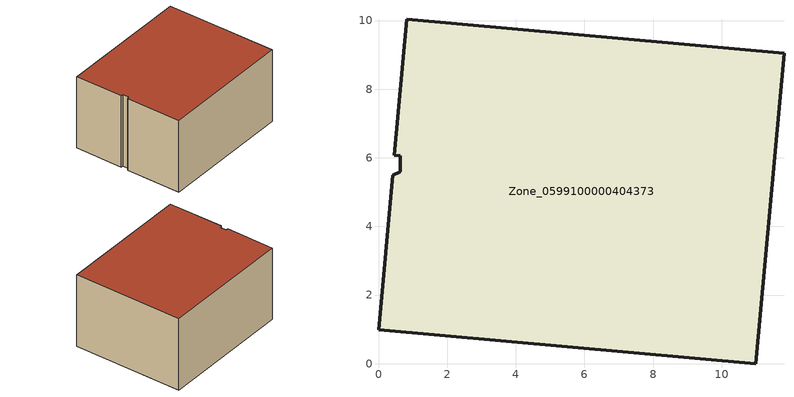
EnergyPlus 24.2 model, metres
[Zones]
Zone_0599100000404373
 floor ground (C_G): 0,0.99 0.41,5.5 0.63,5.59 0.63,6.07 0.46,6.08 0.82,10.04 11.81,9.05 11,0 z0
 wall outside (C_F): 0.82,10.04 0.46,6.08 0.63,6.07 0.63,5.59 0.41,5.5 0,0.99 11,0 11.81,9.05 0.82,10.04 z0:6.15
 roof outside (C_R): 0.41,5.5 0,0.99 11,0 11.81,9.05 0.82,10.04 0.46,6.08 0.63,6.07 0.63,5.59 z6.15
[BUILDING]
Pand.0599100000404373: North Axis=0; Terrain=City; Loads Convergence Tolerance Value=0.04; Temperature Convergence Tolerance Value=0.4; Solar Distribution=FullExterior; Maximum Number of Warmup Days=25; Minimum Number of Warmup Days=1
[Site:Location]
Rotterdam.The.Hague.AP_ZH_NLD Design_Conditions: Latitude=51.96; Longitude=4.45; Time Zone=1; Elevation=-4.5
[SITE:GROUNDTEMPERATURE:BUILDINGSURFACE]
18, 18, 18, 18, 18, 18, 18, 18, 18, 18, 18, 18
[MATERIAL] Thermal Absorptance=0.9; Solar Absorptance=0.7; Visible Absorptance=0.7
Name | Roughness | Thickness | Conductivity | Density | Specific Heat
G.TI.1992-2005 | MediumSmooth | 0.15 | 0.06 | 540 | 1210
F.TI.1992-2005 | Rough | 0.3 | 0.12 | 1920 | 840
R.TI.1992-2005 | MediumRough | 0.2 | 0.08 | 1500 | 1000
[CONSTRUCTION]
C_G: G.TI.1992-2005
C_F: F.TI.1992-2005
C_R: R.TI.1992-2005
[ZONE]
Zone_0599100000404373: Type=1; Multiplier=1; Ceiling Height=Autocalculate; Volume=Autocalculate; Floor Area=autocalculate; Part of Total Floor Area=Yes
[ZONEINFILTRATION:DESIGNFLOWRATE]
Infil_Zone_0599100000404373: Zone or ZoneList or Space or SpaceList=Zone_0599100000404373; Schedule=AlwaysOn; Design Flow Rate Calculation Method=Flow/Area; Flow Rate per Floor Area=0.0015; Constant Term Coefficient=1; Temperature Term Coefficient=0; Velocity Term Coefficient=0; Velocity Squared Term Coefficient=0
[HVACTEMPLATE:ZONE:IDEALLOADSAIRSYSTEM]
Zone_0599100000404373: Maximum Heating Supply Air Temperature=50; Minimum Cooling Supply Air Temperature=13; Maximum Heating Supply Air Humidity Ratio=0.0156; Minimum Cooling Supply Air Humidity Ratio=0.0077; Heating Limit=NoLimit; Cooling Limit=NoLimit; Dehumidification Control Type=ConstantSensibleHeatRatio; Cooling Sensible Heat Ratio=0.7; Dehumidification Setpoint=60; Humidification Control Type=None; Humidification Setpoint=30; Outdoor Air Method=None; Outdoor Air Flow Rate per Person=0.00944; Outdoor Air Flow Rate per Zone Floor Area=0; Outdoor Air Flow Rate per Zone=0; Demand Controlled Ventilation Type=None; Outdoor Air Economizer Type=NoEconomizer; Heat Recovery Type=None; Sensible Heat Recovery Effectiveness=0.7; Latent Heat Recovery Effectiveness=0.65
[ZONECONTROL:THERMOSTAT]
ThermostatControl_Zone_0599100000404373: Zone or ZoneList=Zone_0599100000404373; Control Type Schedule=DualSetpointControlType; Control 1=Thermostat_Zone_0599100000404373; Temperature Difference Between Cutout And Setpoint=0
[THERMOSTATSETPOINT:DUALSETPOINT]
Thermostat_Zone_0599100000404373: Heating Setpoint Temperature Schedule=HeatingSetpoint_Zone_0599100000404373; Cooling Setpoint Temperature Schedule=CoolingSetpoint_Zone_0599100000404373
[SCHEDULE:COMPACT]
HeatingSetpoint_Zone_0599100000404373: Through: 12/31, For: AllDays, Until: 24:00, 21
CoolingSetpoint_Zone_0599100000404373: Through: 12/31, For: AllDays, Until: 24:00, 24
DualSetpointControlType: Through: 12/31, For: AllDays, Until: 24:00, 4
AlwaysOn: Through: 12/31, For: AllDays, Until: 24:00, 1
